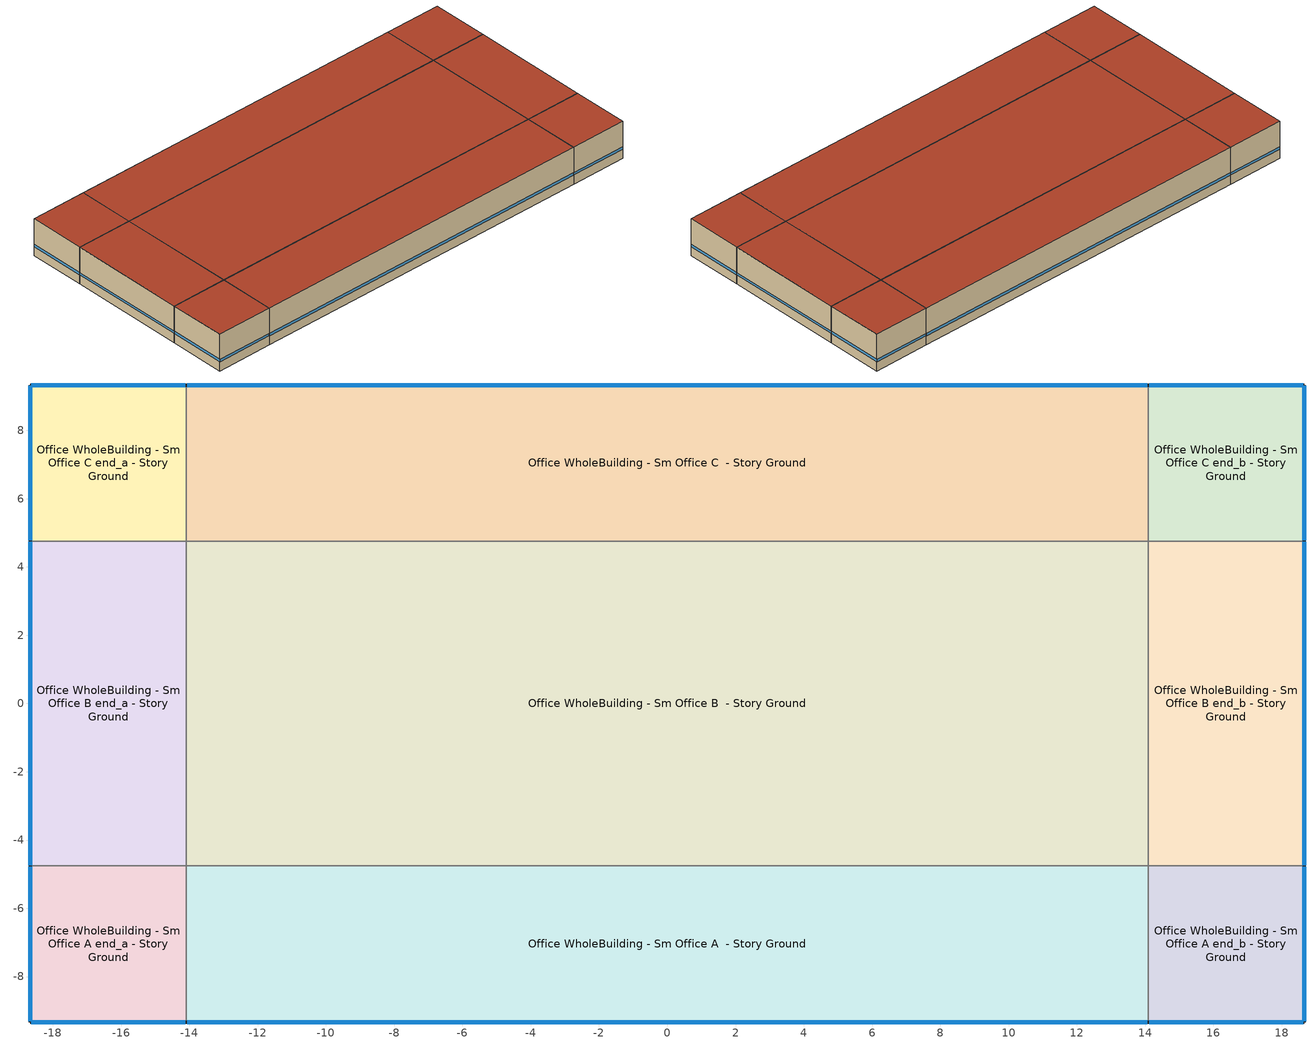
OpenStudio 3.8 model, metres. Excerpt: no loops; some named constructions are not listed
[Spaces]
Office WholeBuilding - Sm Office A end_a - Story Ground
 floor ground (Foundation F 126 Perim 914 Area 209): -18.67,-9.33 -18.67,-4.76 -14.09,-4.76 -14.09,-9.33 z0
 wall outside: -18.67,-4.76 -18.67,-9.33 -14.09,-9.33 z0:3.05
 wall to Office WholeBuilding - Sm Office B end_a - Story Ground: -14.09,-4.76 -18.67,-4.76 z0:3.05
 wall to Office WholeBuilding - Sm Office A  - Story Ground: -14.09,-9.33 -14.09,-4.76 z0:3.05
 window (Window U-0.91 SHGC 0.53): -18.67,-4.79 -18.67,-9.31 / -18.64,-9.33 -14.12,-9.33 z0.76:0.95
 roof outside: -14.09,-9.33 -14.09,-4.76 -18.67,-4.76 -18.67,-9.33 z3.05
Office WholeBuilding - Sm Office B end_a - Story Ground
 floor ground (Foundation F 126 Perim 952 Area 4353): -18.67,-4.76 -18.67,4.76 -14.09,4.76 -14.09,-4.76 z0
 wall outside: -18.67,4.76 -18.67,-4.76 z0:3.05
 wall to Office WholeBuilding - Sm Office C end_a - Story Ground: -14.09,4.76 -18.67,4.76 z0:3.05
 wall to Office WholeBuilding - Sm Office B  - Story Ground: -14.09,-4.76 -14.09,4.76 z0:3.05
 window (Window U-0.91 SHGC 0.53): -18.67,4.74 -18.67,-4.74 z0.76:0.95
 roof outside: -14.09,-4.76 -14.09,4.76 -18.67,4.76 -18.67,-4.76 z3.05
Office WholeBuilding - Sm Office C end_a - Story Ground
 floor ground (Foundation F 126 Perim 914 Area 209): -18.67,4.76 -18.67,9.33 -14.09,9.33 -14.09,4.76 z0
 wall outside: -14.09,9.33 -18.67,9.33 -18.67,4.76 z0:3.05
 wall to Office WholeBuilding - Sm Office C  - Story Ground: -14.09,4.76 -14.09,9.33 z0:3.05
 window (Window U-0.91 SHGC 0.53): -18.67,9.31 -18.67,4.79 / -14.12,9.33 -18.64,9.33 z0.76:0.95
 roof outside: -14.09,4.76 -14.09,9.33 -18.67,9.33 -18.67,4.76 z3.05
Office WholeBuilding - Sm Office A  - Story Ground
 floor ground (Foundation F 126 Perim 2819 Area 12887): -14.09,-9.33 -14.09,-4.76 14.09,-4.76 14.09,-9.33 z0
 wall outside: -14.09,-9.33 14.09,-9.33 z0:3.05
 wall to Office WholeBuilding - Sm Office B  - Story Ground: 14.09,-4.76 -14.09,-4.76 z0:3.05
 wall to Office WholeBuilding - Sm Office A end_b - Story Ground: 14.09,-9.33 14.09,-4.76 z0:3.05
 window (Window U-0.91 SHGC 0.53): -14.07,-9.33 14.07,-9.33 z0.76:0.95
 roof outside: 14.09,-9.33 14.09,-4.76 -14.09,-4.76 -14.09,-9.33 z3.05
Office WholeBuilding - Sm Office B  - Story Ground
 floor ground (Foundation F 126 Perim 0 Area 26836): -14.09,-4.76 -14.09,4.76 14.09,4.76 14.09,-4.76 z0
 wall to Office WholeBuilding - Sm Office C  - Story Ground: 14.09,4.76 -14.09,4.76 z0:3.05
 wall to Office WholeBuilding - Sm Office B end_b - Story Ground: 14.09,-4.76 14.09,4.76 z0:3.05
 roof outside: 14.09,-4.76 14.09,4.76 -14.09,4.76 -14.09,-4.76 z3.05
Office WholeBuilding - Sm Office C  - Story Ground
 floor ground (Foundation F 126 Perim 2819 Area 12887): -14.09,4.76 -14.09,9.33 14.09,9.33 14.09,4.76 z0
 wall outside: 14.09,9.33 -14.09,9.33 z0:3.05
 wall to Office WholeBuilding - Sm Office C end_b - Story Ground: 14.09,4.76 14.09,9.33 z0:3.05
 window (Window U-0.91 SHGC 0.53): 14.07,9.33 -14.07,9.33 z0.76:0.95
 roof outside: 14.09,4.76 14.09,9.33 -14.09,9.33 -14.09,4.76 z3.05
Office WholeBuilding - Sm Office A end_b - Story Ground
 floor ground (Foundation F 126 Perim 914 Area 209): 14.09,-9.33 14.09,-4.76 18.67,-4.76 18.67,-9.33 z0
 wall outside: 14.09,-9.33 18.67,-9.33 18.67,-4.76 z0:3.05
 wall to Office WholeBuilding - Sm Office B end_b - Story Ground: 18.67,-4.76 14.09,-4.76 z0:3.05
 window (Window U-0.91 SHGC 0.53): 14.12,-9.33 18.64,-9.33 / 18.67,-9.31 18.67,-4.79 z0.76:0.95
 roof outside: 18.67,-9.33 18.67,-4.76 14.09,-4.76 14.09,-9.33 z3.05
Office WholeBuilding - Sm Office B end_b - Story Ground
 floor ground (Foundation F 126 Perim 952 Area 4353): 14.09,-4.76 14.09,4.76 18.67,4.76 18.67,-4.76 z0
 wall outside: 18.67,-4.76 18.67,4.76 z0:3.05
 wall to Office WholeBuilding - Sm Office C end_b - Story Ground: 18.67,4.76 14.09,4.76 z0:3.05
 window (Window U-0.91 SHGC 0.53): 18.67,-4.74 18.67,4.74 z0.76:0.95
 roof outside: 18.67,-4.76 18.67,4.76 14.09,4.76 14.09,-4.76 z3.05
Office WholeBuilding - Sm Office C end_b - Story Ground
 floor ground (Foundation F 126 Perim 914 Area 209): 14.09,4.76 14.09,9.33 18.67,9.33 18.67,4.76 z0
 wall outside: 18.67,4.76 18.67,9.33 14.09,9.33 z0:3.05
 window (Window U-0.91 SHGC 0.53): 18.64,9.33 14.12,9.33 / 18.67,4.79 18.67,9.31 z0.76:0.95
 roof outside: 18.67,4.76 18.67,9.33 14.09,9.33 14.09,4.76 z3.05
[Schedule:Day]
Clothing Schedule Summer Clothes: No, 24, 0, 0.5
Office BLDG_LIGHT_EndUseData Sun Day: Average, 0, 15, 0.0384157, 0, 30, 0.0608989, 0, 45, 0.0615917, 1, 0, 0.0622844, 1, 15, 0.0629772, 1, 30, 0.0636699, 1, 45, 0.0604448, 2, 0, 0.0572197, 2, 15, 0.0539946, 2, 30, 0.0507695, 2, 45, 0.052109, 3, 0, 0.0534484, 3, 15, 0.0547879, 3, 30, 0.0561274, 3, 45, 0.0579041, 4, 0, 0.0596808, 4, 15, 0.0614575, 4, 30, 0.0632342, 4, 45, 0.0633365, 5, 0, 0.0634387, 5, 15, 0.063541, 5, 30, 0.0636433, 5, 45, 0.0636848, 6, 0, 0.0637263, 6, 15, 0.0637678, 6, 30, 0.0638093, 6, 45, 0.0638116, 7, 0, 0.0638138, 7, 15, 0.063816, 7, 30, 0.0638182, 7, 45, 0.0582077, 8, 0, 0.0525973, 8, 15, 0.0469868, 8, 30, 0.0413763, 8, 45, 0.0414231, 9, 0, 0.0414699, 9, 15, 0.0415167, 9, 30, 0.0415635, 9, 45, 0.0411347, 10, 0, 0.0407058, 10, 15, 0.040277, 10, 30, 0.0398482, 10, 45, 0.03981, 11, 0, 0.0398432, 11, 15, 0.0398764, 11, 30, 0.0399096, 11, 45, 0.0399428, 12, 0, 0.039976, 12, 15, 0.0400092, 12, 30, 0.0400424, 12, 45, 0.0400756, 13, 0, 0.0401088, 13, 15, 0.040142, 13, 30, 0.0401752, 13, 45, 0.0402084, 14, 0, 0.0402416, 14, 15, 0.0402748, 14, 30, 0.040308, 14, 45, 0.0403412, 15, 0, 0.0403744, 15, 15, 0.0404076, 15, 30, 0.0404408, 15, 45, 0.0407604, 16, 0, 0.0410801, 16, 15, 0.0413997, 16, 30, 0.0417194, 16, 45, 0.0409397, 17, 0, 0.0401601, 17, 15, 0.0393804, 17, 30, 0.0386008, 17, 45, 0.0388113, 18, 0, 0.0390218, 18, 15, 0.0392323, 18, 30, 0.0394428, 18, 45, 0.0402458, 19, 0, 0.0410489, 19, 15, 0.0418519, 19, 30, 0.042655, 19, 45, 0.0479978, 20, 0, 0.0533405, 20, 15, 0.0586833, 20, 30, 0.0640261, 20, 45, 0.0638057, 21, 0, 0.0635852, 21, 15, 0.0633648, 21, 30, 0.0631443, 21, 45, 0.0631485, 22, 0, 0.0631527, 22, 15, 0.0631569, 22, 30, 0.063161, 22, 45, 0.0633518, 23, 0, 0.0635425, 23, 15, 0.0637332, 23, 30, 0.063924, 23, 45, 0.0631677, 24, 0, 0.0624114
Office BLDG_EQUIP_EndUseData Sat Day: Average, 0, 15, 0.619869, 0, 30, 0.619231, 0, 45, 0.618593, 1, 0, 0.617955, 1, 15, 0.617317, 1, 30, 0.616679, 1, 45, 0.616041, 2, 0, 0.615403, 2, 15, 0.614765, 2, 30, 0.614127, 2, 45, 0.614881, 3, 0, 0.615634, 3, 15, 0.616388, 3, 30, 0.617142, 3, 45, 0.612619, 4, 0, 0.608097, 4, 15, 0.603574, 4, 30, 0.599052, 4, 45, 0.596929, 5, 0, 0.594806, 5, 15, 0.592683, 5, 30, 0.590559, 5, 45, 0.589869, 6, 0, 0.589178, 6, 15, 0.588487, 6, 30, 0.587796, 6, 45, 0.58772, 7, 0, 0.587645, 7, 15, 0.58757, 7, 30, 0.587494, 7, 45, 0.587356, 8, 0, 0.587218, 8, 15, 0.58708, 8, 30, 0.586941, 8, 45, 0.586477, 9, 0, 0.586012, 9, 15, 0.585547, 9, 30, 0.585082, 9, 45, 0.583851, 10, 0, 0.58262, 10, 15, 0.581389, 10, 30, 0.580158, 10, 45, 0.564962, 10, 48, 0.561163, 11, 3, 0.535545, 11, 7, 0.53448, 11, 22, 0.53556, 11, 37, 0.536641, 11, 52, 0.537721, 12, 7, 0.538802, 12, 22, 0.54046, 12, 37, 0.542118, 12, 52, 0.543776, 13, 7, 0.545435, 13, 22, 0.549696, 13, 26, 0.550761, 13, 41, 0.561424, 13, 45, 0.561464, 14, 0, 0.561088, 14, 15, 0.560711, 14, 30, 0.560334, 14, 45, 0.559957, 15, 0, 0.561351, 15, 15, 0.562746, 15, 30, 0.56414, 15, 45, 0.565535, 16, 0, 0.568537, 16, 15, 0.57154, 16, 30, 0.574542, 16, 45, 0.577545, 17, 0, 0.581678, 17, 15, 0.585811, 17, 30, 0.589944, 17, 45, 0.594077, 18, 0, 0.598449, 18, 15, 0.602821, 18, 30, 0.607192, 18, 45, 0.611564, 19, 0, 0.614981, 19, 15, 0.618398, 19, 30, 0.621815, 19, 45, 0.625232, 20, 0, 0.626124, 20, 15, 0.627016, 20, 30, 0.627908, 20, 45, 0.6288, 21, 0, 0.628162, 21, 15, 0.627524, 21, 30, 0.626886, 21, 45, 0.626248, 22, 0, 0.62561, 22, 15, 0.624972, 22, 30, 0.624334, 22, 45, 0.623696, 23, 0, 0.623058, 23, 15, 0.62242, 23, 30, 0.621782, 23, 45, 0.621144, 24, 0, 0.620506
Office BLDG_EQUIP_EndUseData Sun Day: Average, 0, 15, 0.606086, 0, 30, 0.548015, 0, 45, 0.547863, 1, 0, 0.547711, 1, 15, 0.54756, 1, 30, 0.547408, 1, 45, 0.549026, 2, 0, 0.550643, 2, 15, 0.552261, 2, 30, 0.553879, 2, 45, 0.557379, 3, 0, 0.56088, 3, 15, 0.564381, 3, 30, 0.567881, 3, 45, 0.573897, 4, 0, 0.579913, 4, 15, 0.585928, 4, 30, 0.591944, 4, 45, 0.598592, 5, 0, 0.605239, 5, 15, 0.611887, 5, 30, 0.618534, 5, 45, 0.623476, 6, 0, 0.628417, 6, 15, 0.633359, 6, 30, 0.6383, 6, 45, 0.638199, 7, 0, 0.638098, 7, 15, 0.637997, 7, 30, 0.637896, 7, 45, 0.628535, 8, 0, 0.619174, 8, 15, 0.609813, 8, 30, 0.600452, 8, 45, 0.602003, 9, 0, 0.603553, 9, 15, 0.605104, 9, 30, 0.606655, 9, 45, 0.603773, 10, 0, 0.600892, 10, 15, 0.59801, 10, 30, 0.595129, 10, 45, 0.59708, 11, 0, 0.596866, 11, 15, 0.596651, 11, 30, 0.596437, 11, 45, 0.596222, 12, 0, 0.596008, 12, 15, 0.595793, 12, 30, 0.595579, 12, 45, 0.595364, 13, 0, 0.59515, 13, 15, 0.594936, 13, 30, 0.594721, 13, 45, 0.594507, 14, 0, 0.594292, 14, 15, 0.594078, 14, 30, 0.593863, 14, 45, 0.593649, 15, 0, 0.593435, 15, 15, 0.59322, 15, 30, 0.593006, 15, 45, 0.58814, 16, 0, 0.583274, 16, 15, 0.578409, 16, 30, 0.573543, 16, 45, 0.5707, 17, 0, 0.567856, 17, 15, 0.565013, 17, 30, 0.562169, 17, 45, 0.558239, 18, 0, 0.554308, 18, 15, 0.550378, 18, 30, 0.546447, 18, 45, 0.545474, 19, 0, 0.544501, 19, 15, 0.543528, 19, 30, 0.542555, 19, 45, 0.542972, 20, 0, 0.543389, 20, 15, 0.543806, 20, 30, 0.544223, 20, 45, 0.547016, 21, 0, 0.549809, 21, 15, 0.552602, 21, 30, 0.555395, 21, 45, 0.554877, 22, 0, 0.554359, 22, 15, 0.553841, 22, 30, 0.553323, 22, 45, 0.553626, 23, 0, 0.553929, 23, 15, 0.554232, 23, 30, 0.554536, 23, 45, 0.552905, 24, 0, 0.551275
Small Office Infil Quarter On Sun Day: No, 24, 0, 1
Small Office Infil Quarter On WntrDsn|Sat Day: No, 6, 0, 1, 18, 0, 0.25, 24, 0, 1
